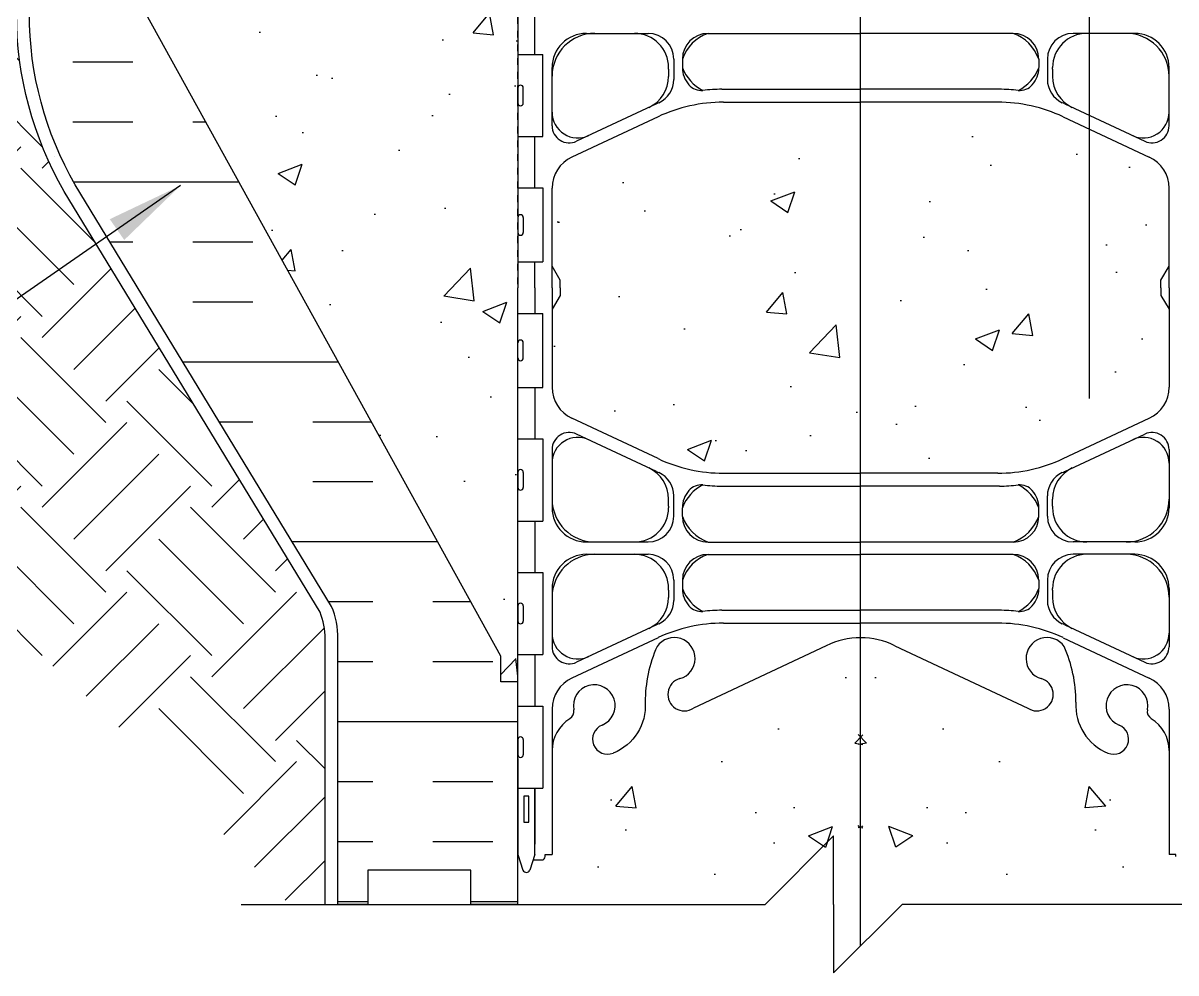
# Model space of a CAD drawing. Header units: inches. Extents: x 40.9 to 95.2, y 22.1 to 94.8.
# Drawn here: x 59.67 to 76.48, y 38.84 to 52.7 of the extents above; entities that cross this region are included whole.
import ezdxf

# ---------------------------------------------------------------- set-up
doc = ezdxf.new("R2010")
doc.units = ezdxf.units.IN
doc.header["$LTSCALE"] = 0.5
doc.header["$MEASUREMENT"] = 0
doc.linetypes.add('HIDDEN2', pattern=[0.1875, 0.125, -0.0625])
for name, color, linetype in [('HATCH', 12, 'Continuous'), ('Hidden2', 12, 'HIDDEN2'), ('line25', 2, 'Continuous'), ('LINE3', 3, 'Continuous'), ('LINE50', 5, 'Continuous'), ('LINE9', 9, 'Continuous'), ('TEXT', 4, 'Continuous'), ('Web_Edge', 9, 'Continuous')]:
    doc.layers.add(name, color=color, linetype=linetype)
doc.styles.add('DIM', font='romans.shx', dxfattribs={"width": 0.7})
doc.dimstyles.new('ext_12', dxfattribs={"dimscale": 12, "dimtxt": 0.09375, "dimasz": 0.09375, "dimexe": 0.09375, "dimexo": 0.0625, "dimgap": 0.0625, "dimtad": 1, "dimdec": 1, "dimzin": 3, "dimdsep": 46, "dimlunit": 4, "dimtxsty": 'DIM', "dimcen": 0.09, "dimdle": 0.09375, "dimclrt": 4, "dimadec": 0, "dimazin": 0, "dimtfac": 1, "dimtdec": 1, "dimtmove": 2, "dimatfit": 3, "dimfxl": 0, "dimfrac": 2, "dimtolj": 1, "dimtzin": 0, "dimarcsym": 0})
pattern_1 = [(50, (100.4676, 19.9597), (3.5863, -0.31376), [0.375, -4.125]), (355, (100.4676, 19.9597), (-0.69376, 3.76096), [0.3, -3.3]), (100.451, (100.7664, 19.9336), (2.89255, 3.4472), [0.3187, -3.5057]), (46.184, (100.4676, 20.9597), (5.3362, -0.8276), [0.5625, -6.1875]), (96.636, (100.9123, 20.891), (4.6733, 4.8706), [0.47805, -5.25856]), (351.184, (100.4676, 20.9597), (4.6733, 4.8706), [0.45, -4.95]), (21, (100.9676, 20.7097), (2.98454, -2.0131), [0.375, -4.125]), (326, (100.9676, 20.7097), (1.21658, 3.62575), [0.3, -3.3]), (71.451, (101.2163, 20.542), (4.20111, 1.61265), [0.3187, -3.5057]), (37.5, (100.4676, 19.9597), (0.0608, 1.66447), [0, -3.26, 0, -3.35, 0, -3.3125]), (7.5, (100.4676, 19.9597), (1.31535, 1.97206), [0, -1.91, 0, -3.185, 0, -1.2625]), (327.5, (99.3526, 19.9597), (2.669112, -0.112774), [0, -1.25, 0, -3.9, 0, -5.175]), (317.5, (98.8526, 19.9597), (2.91593, 0.50052), [0, -1.625, 0, -2.59, 0, -3.675])]

msp = doc.modelspace()

# ---------------------------------------------------------------- hatches: boundary and pattern name
at = {"layer": 'HATCH'}
h = msp.add_hatch(dxfattribs=at)
h.set_pattern_fill('INSUL', color=256, scale=7, style=0)
h.set_pattern_definition([(0, (-2935.6076, -382.7402), (0, 2.625), []), (0, (-2935.6076, -381.8652), (0, 2.625), [0.875, -0.875]), (0, (-2935.6076, -380.9902), (0, 2.625), [0.875, -0.875])])
h.paths.add_polyline_path([(61.458, 52.842, -0.079579), (60.458, 56.092), (60.458, 57.842), (59.758, 57.842), (59.758, 52.842, 0.131652), (60.428, 50.342), (64.166, 44.192, -0.10438), (64.258, 43.717), (64.258, 39.842), (64.696, 39.842), (64.696, 40.342), (66.196, 40.342), (66.196, 39.842), (66.883, 39.842), (66.883, 43.092), (66.633, 43.092), (66.633, 43.467)])
h = msp.add_hatch(dxfattribs=at)
h.set_pattern_fill('AR-CONC', color=256, scale=0.5, style=0)
h.set_pattern_definition([(50, (100.4676, 19.9597), (3.5863, -0.31376), [0.375, -4.125]), (355, (100.4676, 19.9597), (-0.69376, 3.76096), [0.3, -3.3]), (100.4514, (100.7664, 19.9336), (2.89255, 3.4472), [0.3187, -3.5057]), (46.184, (100.4676, 20.9597), (5.3362, -0.8276), [0.5625, -6.1875]), (96.636, (100.9123, 20.891), (4.6733, 4.8706), [0.47805, -5.25856]), (351.184, (100.4676, 20.9597), (4.6733, 4.8706), [0.45, -4.95]), (21, (100.9676, 20.7097), (2.98454, -2.0131), [0.375, -4.125]), (326, (100.9676, 20.7097), (1.21658, 3.62575), [0.3, -3.3]), (71.4514, (101.2163, 20.542), (4.20111, 1.61265), [0.3187, -3.5057]), (37.5, (100.4676, 19.9597), (0.0608, 1.66447), [0, -3.26, 0, -3.35, 0, -3.3125]), (7.5, (100.4676, 19.9597), (1.31535, 1.97206), [0, -1.91, 0, -3.185, 0, -1.2625]), (327.5, (99.3526, 19.9597), (2.669112, -0.112774), [0, -1.25, 0, -3.9, 0, -5.175]), (317.5, (98.8526, 19.9597), (2.91593, 0.50052), [0, -1.625, 0, -2.59, 0, -3.675])])
h.paths.add_polyline_path([(66.883, 57.842), (66.196, 57.842), (66.196, 57.342), (64.696, 57.342), (64.696, 57.842), (64.258, 57.842), (63.34, 57.842), (63.367, 57.705), (63.068, 57.726), (63.162, 57.842), (62.258, 57.842), (62.258, 56.342, -1), (61.758, 56.342), (61.758, 57.842), (60.458, 57.842), (60.458, 56.092, 0.079579), (61.458, 52.842), (66.633, 43.467), (66.633, 43.092), (66.883, 43.092)])
h = msp.add_hatch(dxfattribs=at)
h.set_pattern_fill('EARTH', color=256, scale=7, angle=45, style=0)
h.set_pattern_definition([(45, (100.4676, 19.9597), (2e-16, 2.474874), [1.75, -1.75]), (45, (100.0035, 20.4237), (2e-16, 2.474874), [1.75, -1.75]), (45, (99.5395, 20.8878), (2e-16, 2.474874), [1.75, -1.75]), (135, (99.5395, 21.1971), (-2.474874, 2e-16), [1.75, -1.75]), (135, (100.0035, 21.6612), (-2.474874, 2e-16), [1.75, -1.75]), (135, (100.4676, 22.1252), (-2.474874, 2e-16), [1.75, -1.75])])
edge = h.paths.add_edge_path()
edge.add_line((59.573, 52.673), (42.223, 52.37))
edge.add_spline(control_points=[(42.223, 52.37), (43.4, 50.897), (46.79, 46.659), (56.552, 47.402), (61.253, 42.318), (63.543, 39.842)], knot_values=[0, 0, 0, 0, 5.445163, 15.676074, 25.389883, 25.389883, 25.389883, 25.389883], degree=3, periodic=0)
edge.add_line((63.543, 39.842), (64.071, 39.842))
edge.add_line((64.071, 39.842), (64.071, 43.719))
edge.add_arc((63.087, 43.736), 0.984, 358.9719, 382.1268)
edge.add_line((63.998, 44.107), (60.267, 50.246))
edge.add_arc((64.758, 52.842), 5.188, 181.869, 210.0236, ccw=False)
h = msp.add_hatch(dxfattribs=at)
h.set_pattern_fill('AR-CONC', color=256, scale=0.5, style=0)
h.set_pattern_definition(pattern_1)
h.paths.add_polyline_path([(76.383, 48.53), (76.263, 48.73), (76.263, 48.842), (76.263, 48.954), (76.383, 49.154), (76.383, 50.295, 0.291097), (76.095, 50.748), (74.837, 51.337, 0.109869), (73.883, 51.549), (71.917, 51.549), (71.917, 46.135), (73.883, 46.135, 0.109869), (74.837, 46.347), (76.095, 46.936, 0.291097), (76.383, 47.389)])
h.paths.add_polyline_path([(71.917, 51.549), (71.883, 51.549), (69.883, 51.549, 0.109869), (68.929, 51.337), (67.671, 50.748, 0.291097), (67.383, 50.295), (67.383, 49.154), (67.503, 48.954), (67.503, 48.842), (67.503, 48.73), (67.383, 48.53), (67.383, 47.389, 0.291097), (67.671, 46.936), (68.929, 46.347, 0.109869), (69.883, 46.135), (71.883, 46.135), (71.917, 46.135)])
h = msp.add_hatch(dxfattribs=at)
h.set_pattern_fill('AR-CONC', color=256, scale=0.5, style=0)
h.set_pattern_definition(pattern_1)
h.paths.add_polyline_path([(71.789, 40.842), (71.789, 39.842), (71.917, 39.842), (71.917, 43.734), (71.896, 43.718), (71.875, 43.702), (71.854, 43.686), (71.833, 43.671), (71.812, 43.655), (71.791, 43.639), (71.77, 43.624), (71.749, 43.608), (71.728, 43.592), (71.707, 43.577), (71.686, 43.561), (71.665, 43.546), (71.643, 43.53), (71.622, 43.514), (71.601, 43.499), (71.58, 43.484), (71.559, 43.468), (71.538, 43.453), (71.517, 43.438), (71.495, 43.422), (71.474, 43.407), (71.453, 43.392), (71.431, 43.377), (71.41, 43.362), (71.389, 43.347), (71.367, 43.332), (71.346, 43.318), (71.325, 43.303), (71.303, 43.288), (71.282, 43.274), (71.26, 43.259), (71.238, 43.245), (71.217, 43.23), (71.195, 43.216), (71.173, 43.202), (71.152, 43.188), (71.13, 43.174), (71.108, 43.16), (71.086, 43.147), (71.064, 43.133), (71.042, 43.119), (71.02, 43.106), (70.998, 43.093), (70.976, 43.079), (70.954, 43.066), (70.932, 43.053), (70.909, 43.041), (70.887, 43.028), (70.865, 43.015), (70.842, 43.003), (70.82, 42.991), (70.797, 42.979), (70.775, 42.966), (70.752, 42.955), (70.729, 42.943), (70.707, 42.931), (70.684, 42.92), (70.661, 42.909), (70.638, 42.897), (70.615, 42.887), (70.592, 42.876), (70.568, 42.865), (70.545, 42.855), (70.522, 42.844), (70.498, 42.834), (70.475, 42.824), (70.451, 42.815), (70.428, 42.805), (70.404, 42.796), (70.38, 42.786), (70.356, 42.777), (70.332, 42.768), (70.308, 42.76), (70.284, 42.751), (70.26, 42.743), (70.235, 42.735), (70.211, 42.727), (70.186, 42.72), (70.162, 42.712), (70.137, 42.705), (70.112, 42.698), (70.088, 42.691), (70.063, 42.685), (70.037, 42.678), (70.012, 42.672), (69.987, 42.666), (69.962, 42.661), (69.936, 42.655), (69.911, 42.65), (69.885, 42.644), (69.86, 42.639), (69.834, 42.634), (69.809, 42.629), (69.783, 42.624), (69.757, 42.62), (69.732, 42.615), (69.706, 42.61), (69.68, 42.606), (69.655, 42.601), (69.629, 42.597), (69.603, 42.592), (69.578, 42.587), (69.552, 42.583), (69.527, 42.578), (69.501, 42.573), (69.476, 42.568), (69.45, 42.563), (69.425, 42.558), (69.4, 42.553), (69.375, 42.547), (69.35, 42.542), (69.325, 42.536), (69.3, 42.53), (69.275, 42.524), (69.251, 42.518), (69.226, 42.511), (69.202, 42.505), (69.178, 42.498), (69.154, 42.49), (69.13, 42.483), (69.106, 42.475), (69.083, 42.467), (69.059, 42.458), (69.036, 42.45), (69.013, 42.44), (68.99, 42.431), (68.968, 42.421), (68.945, 42.411), (68.923, 42.4), (68.901, 42.389), (68.879, 42.378), (68.858, 42.367), (68.836, 42.355), (68.815, 42.343), (68.794, 42.33), (68.773, 42.317), (68.752, 42.304), (68.731, 42.291), (68.711, 42.277), (68.691, 42.263), (68.671, 42.249), (68.651, 42.234), (68.631, 42.219), (68.611, 42.204), (68.592, 42.189), (68.572, 42.173), (68.553, 42.157), (68.534, 42.141), (68.515, 42.124), (68.497, 42.108), (68.478, 42.091), (68.459, 42.074), (68.441, 42.056), (68.423, 42.039), (68.405, 42.021), (68.387, 42.003), (68.369, 41.984), (68.351, 41.966), (68.334, 41.947), (68.316, 41.928), (68.299, 41.909), (68.282, 41.89), (68.265, 41.871), (68.248, 41.851), (68.231, 41.831), (68.214, 41.811), (68.197, 41.791), (68.181, 41.771), (68.164, 41.75), (68.148, 41.73), (68.132, 41.709), (68.115, 41.688), (68.099, 41.667), (68.083, 41.646), (68.067, 41.624), (68.052, 41.603), (68.036, 41.581), (68.02, 41.56), (68.005, 41.538), (67.989, 41.516), (67.974, 41.494), (67.958, 41.472), (67.943, 41.45), (67.928, 41.427), (67.913, 41.405), (67.898, 41.383), (67.882, 41.36), (67.867, 41.338), (67.853, 41.315), (67.838, 41.292), (67.823, 41.269), (67.808, 41.247), (67.793, 41.224), (67.779, 41.201), (67.764, 41.178), (67.749, 41.155), (67.735, 41.132), (67.72, 41.109), (67.706, 41.086), (67.691, 41.063), (67.677, 41.04), (67.663, 41.017), (67.648, 40.994), (67.634, 40.971), (67.62, 40.947), (67.605, 40.924), (67.591, 40.901), (67.577, 40.878), (67.562, 40.855), (67.548, 40.832), (67.534, 40.81), (67.52, 40.787), (67.505, 40.764), (67.491, 40.741), (67.477, 40.718), (67.463, 40.696), (67.448, 40.673), (67.434, 40.651), (67.42, 40.628), (67.406, 40.606), (67.391, 40.583), (67.377, 40.561), (67.363, 40.539), (67.348, 40.517), (67.334, 40.495), (67.32, 40.473), (67.305, 40.451), (67.291, 40.43), (67.276, 40.408), (67.262, 40.387), (67.247, 40.365), (67.233, 40.344), (67.218, 40.322), (67.204, 40.301), (67.189, 40.28), (67.175, 40.259), (67.16, 40.237), (67.146, 40.216), (67.131, 40.195), (67.117, 40.174), (67.102, 40.153), (67.088, 40.132), (67.073, 40.111), (67.059, 40.091), (67.044, 40.07), (67.029, 40.049), (67.015, 40.028), (67, 40.007), (66.986, 39.987), (66.971, 39.966), (66.956, 39.945), (66.942, 39.925), (66.927, 39.904), (66.912, 39.883), (66.898, 39.863), (66.883, 39.842), (69.456, 39.842), (70.456, 40.842), (70.456, 39.842), (70.789, 39.842)])
h = msp.add_hatch(dxfattribs=at)
h.set_pattern_fill('AR-CONC', color=256, scale=0.5, style=0)
h.set_pattern_definition([(130, (43.2988, 19.9597), (-3.5863, -0.31376), [0.375, -4.125]), (185, (43.2988, 19.9597), (0.69376, 3.76096), [0.3, -3.3]), (79.549, (43, 19.9336), (-2.89255, 3.4472), [0.3187, -3.5057]), (133.816, (43.299, 20.9597), (-5.3362, -0.8276), [0.5625, -6.1875]), (83.364, (42.854, 20.891), (-4.6733, 4.8706), [0.47805, -5.25856]), (188.816, (43.299, 20.9597), (-4.6733, 4.8706), [0.45, -4.95]), (159, (42.7988, 20.7097), (-2.98454, -2.0131), [0.375, -4.125]), (214, (42.7988, 20.7097), (-1.21658, 3.62575), [0.3, -3.3]), (108.549, (42.55, 20.542), (-4.2011, 1.61265), [0.3187, -3.5057]), (142.5, (43.2988, 19.9597), (-0.0608, 1.66447), [0, -3.26, 0, -3.35, 0, -3.3125]), (172.5, (43.2988, 19.9597), (-1.31535, 1.97206), [0, -1.91, 0, -3.185, 0, -1.2625]), (212.5, (44.4138, 19.9597), (-2.66911, -0.112774), [0, -1.25, 0, -3.9, 0, -5.175]), (222.5, (44.9138, 19.9597), (-2.91593, 0.50052), [0, -1.625, 0, -2.59, 0, -3.675])])
h.paths.add_polyline_path([(71.977, 40.842), (71.977, 39.842), (71.849, 39.842), (71.849, 43.734), (71.87, 43.718), (71.891, 43.702), (71.912, 43.686), (71.933, 43.671), (71.954, 43.655), (71.975, 43.639), (71.996, 43.624), (72.018, 43.608), (72.039, 43.592), (72.06, 43.577), (72.081, 43.561), (72.102, 43.546), (72.123, 43.53), (72.144, 43.514), (72.165, 43.499), (72.186, 43.484), (72.207, 43.468), (72.229, 43.453), (72.25, 43.438), (72.271, 43.422), (72.292, 43.407), (72.314, 43.392), (72.335, 43.377), (72.356, 43.362), (72.378, 43.347), (72.399, 43.332), (72.42, 43.318), (72.442, 43.303), (72.463, 43.288), (72.485, 43.274), (72.506, 43.259), (72.528, 43.245), (72.55, 43.23), (72.571, 43.216), (72.593, 43.202), (72.615, 43.188), (72.636, 43.174), (72.658, 43.16), (72.68, 43.147), (72.702, 43.133), (72.724, 43.119), (72.746, 43.106), (72.768, 43.093), (72.79, 43.079), (72.812, 43.066), (72.835, 43.053), (72.857, 43.041), (72.879, 43.028), (72.902, 43.015), (72.924, 43.003), (72.946, 42.991), (72.969, 42.979), (72.992, 42.966), (73.014, 42.955), (73.037, 42.943), (73.06, 42.931), (73.083, 42.92), (73.106, 42.909), (73.129, 42.897), (73.152, 42.887), (73.175, 42.876), (73.198, 42.865), (73.221, 42.855), (73.245, 42.844), (73.268, 42.834), (73.292, 42.824), (73.315, 42.815), (73.339, 42.805), (73.363, 42.796), (73.386, 42.786), (73.41, 42.777), (73.434, 42.768), (73.458, 42.76), (73.482, 42.751), (73.507, 42.743), (73.531, 42.735), (73.555, 42.727), (73.58, 42.72), (73.605, 42.712), (73.629, 42.705), (73.654, 42.698), (73.679, 42.691), (73.704, 42.685), (73.729, 42.678), (73.754, 42.672), (73.779, 42.666), (73.805, 42.661), (73.83, 42.655), (73.855, 42.65), (73.881, 42.644), (73.906, 42.639), (73.932, 42.634), (73.958, 42.629), (73.983, 42.624), (74.009, 42.62), (74.035, 42.615), (74.06, 42.61), (74.086, 42.606), (74.112, 42.601), (74.137, 42.597), (74.163, 42.592), (74.189, 42.587), (74.214, 42.583), (74.24, 42.578), (74.265, 42.573), (74.291, 42.568), (74.316, 42.563), (74.341, 42.558), (74.366, 42.553), (74.392, 42.547), (74.417, 42.542), (74.442, 42.536), (74.466, 42.53), (74.491, 42.524), (74.516, 42.518), (74.54, 42.511), (74.564, 42.505), (74.589, 42.498), (74.613, 42.49), (74.637, 42.483), (74.66, 42.475), (74.684, 42.467), (74.707, 42.458), (74.73, 42.45), (74.753, 42.44), (74.776, 42.431), (74.799, 42.421), (74.821, 42.411), (74.843, 42.4), (74.865, 42.389), (74.887, 42.378), (74.909, 42.367), (74.93, 42.355), (74.951, 42.343), (74.973, 42.33), (74.994, 42.317), (75.014, 42.304), (75.035, 42.291), (75.055, 42.277), (75.076, 42.263), (75.096, 42.249), (75.116, 42.234), (75.136, 42.219), (75.155, 42.204), (75.175, 42.189), (75.194, 42.173), (75.213, 42.157), (75.232, 42.141), (75.251, 42.124), (75.27, 42.108), (75.288, 42.091), (75.307, 42.074), (75.325, 42.056), (75.343, 42.039), (75.362, 42.021), (75.38, 42.003), (75.397, 41.984), (75.415, 41.966), (75.433, 41.947), (75.45, 41.928), (75.467, 41.909), (75.485, 41.89), (75.502, 41.871), (75.519, 41.851), (75.536, 41.831), (75.552, 41.811), (75.569, 41.791), (75.586, 41.771), (75.602, 41.75), (75.618, 41.73), (75.635, 41.709), (75.651, 41.688), (75.667, 41.667), (75.683, 41.646), (75.699, 41.624), (75.715, 41.603), (75.73, 41.581), (75.746, 41.56), (75.762, 41.538), (75.777, 41.516), (75.793, 41.494), (75.808, 41.472), (75.823, 41.45), (75.839, 41.427), (75.854, 41.405), (75.869, 41.383), (75.884, 41.36), (75.899, 41.338), (75.914, 41.315), (75.929, 41.292), (75.944, 41.269), (75.958, 41.247), (75.973, 41.224), (75.988, 41.201), (76.002, 41.178), (76.017, 41.155), (76.031, 41.132), (76.046, 41.109), (76.06, 41.086), (76.075, 41.063), (76.089, 41.04), (76.104, 41.017), (76.118, 40.994), (76.132, 40.971), (76.147, 40.947), (76.161, 40.924), (76.175, 40.901), (76.19, 40.878), (76.204, 40.855), (76.218, 40.832), (76.232, 40.81), (76.247, 40.787), (76.261, 40.764), (76.275, 40.741), (76.289, 40.718), (76.304, 40.696), (76.318, 40.673), (76.332, 40.651), (76.346, 40.628), (76.361, 40.606), (76.375, 40.583), (76.389, 40.561), (76.404, 40.539), (76.418, 40.517), (76.432, 40.495), (76.447, 40.473), (76.461, 40.451), (76.476, 40.43), (76.49, 40.408), (76.504, 40.387), (76.519, 40.365), (76.533, 40.344), (76.548, 40.322), (76.562, 40.301), (76.577, 40.28), (76.591, 40.259), (76.606, 40.237), (76.62, 40.216), (76.635, 40.195), (76.65, 40.174), (76.664, 40.153), (76.679, 40.132), (76.693, 40.111), (76.708, 40.091), (76.722, 40.07), (76.737, 40.049), (76.752, 40.028), (76.766, 40.007), (76.781, 39.987), (76.795, 39.966), (76.81, 39.945), (76.825, 39.925), (76.839, 39.904), (76.854, 39.883), (76.869, 39.863), (76.883, 39.842), (74.311, 39.842), (73.311, 40.842), (73.311, 39.842), (72.977, 39.842)])

# ---------------------------------------------------------------- linework, layer by layer
at = {"layer": 'Hidden2', "ltscale": 0.5}
msp.add_line((66.883, 43.092), (66.883, 57.842), dxfattribs=at)
at = {"layer": 'line25'}
for p, q in [((66.633, 43.467), (61.458, 52.842)), ((66.883, 52.247), (67.248, 52.247)), ((67.248, 51.047), (67.248, 52.247)), ((66.883, 51.047), (67.248, 51.047)), ((66.883, 50.297), (67.248, 50.297)), ((67.248, 50.297), (67.248, 49.217)), ((66.883, 49.217), (67.248, 49.217)), ((66.883, 48.467), (67.248, 48.467)), ((67.248, 47.387), (67.248, 48.467)), ((66.883, 47.387), (67.248, 47.387)), ((66.883, 46.637), (67.248, 46.637)), ((67.248, 46.637), (67.248, 45.437)), ((66.883, 45.437), (67.248, 45.437)), ((66.883, 44.687), (67.248, 44.687)), ((67.248, 44.687), (67.248, 43.487)), ((66.633, 43.092), (66.633, 43.467)), ((66.883, 43.487), (67.248, 43.487)), ((66.883, 43.092), (66.633, 43.092)), ((66.883, 39.842), (66.883, 43.092)), ((66.883, 42.737), (67.248, 42.737)), ((67.248, 42.737), (67.248, 41.537)), ((66.883, 41.537), (67.248, 41.537))]:
    msp.add_line(p, q, dxfattribs=at)
at = {"layer": 'LINE3'}
for p, q in [((71.883, 39.237), (71.883, 66.597)), ((75.22, 47.227), (75.22, 53.537))]:
    msp.add_line(p, q, dxfattribs=at)
at = {"layer": 'LINE50'}
msp.add_lwpolyline([(64.258, 39.842), (64.258, 43.717, 0.10438), (64.166, 44.192), (60.428, 50.342, -0.131652), (59.758, 52.842), (59.758, 57.842), (60.458, 57.842)], format="xyb", dxfattribs=at)
msp.add_lwpolyline([(66.883, 39.842), (66.196, 39.842), (66.196, 40.342), (64.696, 40.342), (64.696, 39.842), (64.258, 39.842)], dxfattribs=at)
at = {"layer": 'LINE9'}
for p, q in [((66.883, 51.537), (66.883, 51.757)), ((66.883, 51.702), (66.883, 51.702)), ((66.923, 51.797), (66.923, 51.797)), ((66.963, 51.537), (66.963, 51.757)), ((66.883, 51.592), (66.883, 51.592)), ((66.923, 51.497), (66.923, 51.497)), ((66.883, 49.867), (66.883, 49.647)), ((66.883, 49.812), (66.883, 49.812)), ((66.923, 49.907), (66.923, 49.907)), ((66.963, 49.867), (66.963, 49.647)), ((66.883, 49.702), (66.883, 49.702)), ((66.923, 49.607), (66.923, 49.607)), ((66.883, 47.817), (66.883, 48.037)), ((66.883, 47.982), (66.883, 47.982)), ((66.923, 48.077), (66.923, 48.077)), ((66.963, 47.817), (66.963, 48.037)), ((66.883, 47.872), (66.883, 47.872)), ((66.923, 47.777), (66.923, 47.777)), ((66.883, 46.147), (66.883, 45.927)), ((66.883, 46.092), (66.883, 46.092)), ((66.923, 46.187), (66.923, 46.187)), ((66.963, 46.147), (66.963, 45.927)), ((66.883, 45.982), (66.883, 45.982)), ((66.923, 45.887), (66.923, 45.887)), ((66.883, 44.197), (66.883, 43.977)), ((66.883, 44.142), (66.883, 44.142)), ((66.963, 44.197), (66.963, 43.977)), ((66.883, 44.032), (66.883, 44.032)), ((66.923, 43.937), (66.923, 43.937)), ((66.883, 42.247), (66.883, 42.027)), ((66.923, 42.287), (66.923, 42.287)), ((66.963, 42.247), (66.963, 42.027)), ((66.883, 42.192), (66.883, 42.192)), ((66.883, 42.082), (66.883, 42.082)), ((66.923, 41.987), (66.923, 41.987)), ((71.489, 40.842), (70.489, 39.842)), ((71.489, 39.842), (71.489, 40.842)), ((62.845, 39.842), (70.489, 39.842)), ((71.489, 39.842), (71.489, 38.842)), ((71.489, 38.842), (72.489, 39.842)), ((80.132, 39.842), (72.489, 39.842))]:
    msp.add_line(p, q, dxfattribs=at)
at = {"layer": 'LINE9', "linetype": 'Continuous', "ltscale": 0.5}
msp.add_lwpolyline([(64.071, 39.842), (64.071, 43.719, 0.101377), (63.998, 44.107), (60.267, 50.246, -0.131757), (59.571, 52.842), (59.571, 57.842), (59.758, 57.842)], format="xyb", dxfattribs=at)
at = {"layer": 'LINE9'}
for centre, start, end in [((66.923, 51.757), 90, 180), ((66.923, 51.757), 360, 90), ((66.923, 51.537), 180, 270), ((66.923, 51.537), 270, 0), ((66.923, 49.867), 90, 180), ((66.923, 49.867), 0, 90), ((66.923, 49.647), 180, 270), ((66.923, 49.647), 270, 0), ((66.923, 48.037), 90, 180), ((66.923, 48.037), 360, 90), ((66.923, 47.817), 180, 270), ((66.923, 47.817), 270, 0), ((66.923, 46.147), 90, 180), ((66.923, 46.147), 0, 90), ((66.923, 45.927), 180, 270), ((66.923, 45.927), 270, 0), ((66.923, 44.197), 90, 180), ((66.923, 44.197), 0, 90), ((66.923, 43.977), 180, 270), ((66.923, 43.977), 270, 0), ((66.923, 42.247), 90, 180), ((66.923, 42.247), 0, 90), ((66.923, 42.027), 180, 270), ((66.923, 42.027), 270, 0)]:
    msp.add_arc(centre, 0.04, start, end, dxfattribs=at)
at = {"layer": 'Web_Edge'}
for p, q in [((67.883, 52.553), (68.783, 52.553)), ((69.658, 52.553), (71.883, 52.553)), ((74.108, 52.553), (71.883, 52.553)), ((75.883, 52.553), (74.983, 52.553)), ((69.158, 52.178), (69.158, 51.881)), ((69.283, 52.178), (69.283, 52.065)), ((69.283, 52.178), (69.283, 52.053)), ((74.483, 52.178), (74.483, 52.065)), ((74.483, 52.178), (74.483, 52.053)), ((74.608, 52.178), (74.608, 51.881)), ((67.383, 51.205), (67.383, 52.053)), ((69.083, 52.03), (69.083, 52.053)), ((69.083, 52.03), (69.083, 51.926)), ((74.683, 52.03), (74.683, 52.053)), ((74.683, 52.03), (74.683, 51.926)), ((76.383, 51.205), (76.383, 52.053)), ((69.86, 51.737), (71.883, 51.737)), ((73.906, 51.737), (71.883, 51.737)), ((68.906, 51.525), (67.739, 50.979)), ((69.883, 51.549), (71.883, 51.549)), ((73.883, 51.549), (71.883, 51.549)), ((74.86, 51.525), (76.027, 50.979)), ((68.929, 51.337), (67.671, 50.748)), ((74.837, 51.337), (76.095, 50.748)), ((67.383, 48.842), (67.383, 50.295)), ((76.383, 48.842), (76.383, 50.295)), ((67.503, 48.954), (67.383, 49.154)), ((67.503, 48.954), (67.383, 49.154)), ((76.263, 48.954), (76.383, 49.154)), ((76.263, 48.954), (76.383, 49.154)), ((67.503, 48.842), (67.503, 48.954)), ((67.503, 48.842), (67.503, 48.954)), ((76.263, 48.842), (76.263, 48.954)), ((76.263, 48.842), (76.263, 48.954)), ((67.383, 48.842), (67.383, 47.389)), ((67.503, 48.842), (67.503, 48.73)), ((67.503, 48.842), (67.503, 48.73)), ((76.263, 48.842), (76.263, 48.73)), ((76.263, 48.842), (76.263, 48.73)), ((76.383, 48.842), (76.383, 47.389)), ((67.503, 48.73), (67.383, 48.53)), ((67.503, 48.73), (67.383, 48.53)), ((76.263, 48.73), (76.383, 48.53)), ((76.263, 48.73), (76.383, 48.53)), ((68.929, 46.347), (67.671, 46.936)), ((74.837, 46.347), (76.095, 46.936)), ((68.906, 46.159), (67.739, 46.705)), ((74.86, 46.159), (76.027, 46.705)), ((67.383, 46.479), (67.383, 45.631)), ((76.383, 46.479), (76.383, 45.631)), ((69.883, 46.135), (71.883, 46.135)), ((73.883, 46.135), (71.883, 46.135)), ((69.859, 45.947), (71.883, 45.947)), ((73.907, 45.947), (71.883, 45.947)), ((69.083, 45.654), (69.083, 45.758)), ((69.158, 45.506), (69.158, 45.803)), ((74.608, 45.506), (74.608, 45.803)), ((74.683, 45.654), (74.683, 45.758)), ((69.083, 45.654), (69.083, 45.631)), ((69.283, 45.505), (69.283, 45.631)), ((74.483, 45.505), (74.483, 45.631)), ((74.683, 45.654), (74.683, 45.631)), ((67.883, 45.131), (68.783, 45.131)), ((69.658, 45.13), (71.883, 45.13)), ((74.108, 45.13), (71.883, 45.13)), ((75.883, 45.131), (74.983, 45.131)), ((67.883, 44.951), (68.783, 44.951)), ((69.658, 44.95), (71.883, 44.95)), ((74.108, 44.95), (71.883, 44.95)), ((75.883, 44.951), (74.983, 44.951)), ((69.158, 44.576), (69.158, 44.279)), ((69.283, 44.575), (69.283, 44.462)), ((69.283, 44.575), (69.283, 44.45)), ((74.483, 44.575), (74.483, 44.45)), ((74.483, 44.575), (74.483, 44.462)), ((74.608, 44.576), (74.608, 44.279)), ((67.383, 44.451), (67.383, 43.603)), ((69.083, 44.427), (69.083, 44.451)), ((69.083, 44.427), (69.083, 44.323)), ((74.683, 44.427), (74.683, 44.451)), ((74.683, 44.427), (74.683, 44.323)), ((76.383, 44.451), (76.383, 43.603)), ((69.86, 44.134), (71.883, 44.134)), ((73.906, 44.134), (71.883, 44.134)), ((68.905, 43.922), (67.739, 43.376)), ((69.883, 43.947), (71.883, 43.947)), ((73.883, 43.947), (71.883, 43.947)), ((74.861, 43.922), (76.027, 43.376)), ((68.929, 43.734), (67.671, 43.146)), ((74.837, 43.734), (76.095, 43.146)), ((71.383, 43.617), (69.446, 42.706)), ((72.383, 43.617), (74.321, 42.706)), ((67.383, 42.693), (67.383, 40.571)), ((76.383, 42.693), (76.383, 40.571)), ((67.133, 40.571), (67.133, 41.537)), ((66.883, 40.571), (66.958, 40.341)), ((67.133, 40.571), (67.058, 40.341)), ((67.283, 40.541), (67.283, 40.571)), ((67.283, 40.571), (67.383, 40.571)), ((67.283, 40.541), (67.283, 40.541)), ((76.483, 40.571), (76.383, 40.571)), ((76.483, 40.541), (76.483, 40.571)), ((76.483, 40.541), (76.483, 40.541)), ((67.107, 40.491), (67.233, 40.491))]:
    msp.add_line(p, q, dxfattribs=at)
for points in [[(66.883, 55.713), (66.883, 48.842)], [(67.133, 52.247), (67.133, 52.997)], [(67.133, 50.297), (67.133, 51.047)], [(67.133, 48.842), (67.133, 49.217)], [(66.883, 41.971), (66.883, 48.842)], [(67.133, 48.842), (67.133, 48.467)], [(67.133, 47.387), (67.133, 46.637)], [(67.133, 45.437), (67.133, 44.687)], [(67.133, 43.487), (67.133, 42.737)], [(66.883, 41.971), (66.883, 40.571)], [(67.133, 41.537), (67.133, 40.721)]]:
    msp.add_lwpolyline(points, dxfattribs=at)
for points in [[(68.741, 42.792, -0.325312), (68.275, 42.05)], [(75.025, 42.792, 0.325312), (75.491, 42.05)]]:
    msp.add_lwpolyline(points, format="xyb", dxfattribs=at)
msp.add_lwpolyline([(67.043, 41.421), (66.973, 41.421), (66.973, 41.041), (67.043, 41.041)], close=True, dxfattribs=at)
for centre, radius, start, end in [((68.008, 51.928), 0.625, 90, 180), ((67.883, 52.053), 0.5, 90, 180), ((68.583, 52.053), 0.5, 0, 90), ((68.783, 52.178), 0.375, 360, 90), ((69.865, 51.972), 0.617, 109.6458, 160.4318), ((69.658, 52.178), 0.375, 90, 180), ((74.108, 52.178), 0.375, 360, 90), ((73.901, 51.972), 0.617, 19.5682, 70.3542), ((74.983, 52.178), 0.375, 90, 180), ((75.183, 52.053), 0.5, 90, 180), ((75.758, 51.928), 0.625, 360, 90), ((75.883, 52.053), 0.5, 0, 90), ((69.866, 52.275), 0.624, 200.9119, 242.8949), ((69.659, 52.053), 0.376, 180.0491, 221.6135), ((73.9, 52.275), 0.624, 297.1051, 339.0881), ((74.107, 52.053), 0.376, 318.3865, 359.9509), ((68.583, 51.926), 0.5, 295.0796, 360), ((68.782, 51.882), 0.376, 295.187, 359.9509), ((69.565, 51.969), 0.25, 221.6135, 273.8988), ((74.201, 51.969), 0.25, 266.1012, 318.3865), ((74.984, 51.882), 0.376, 180.0491, 244.813), ((75.183, 51.926), 0.5, 180, 244.9204), ((69.86, 49.487), 2.25, 90, 97.097), ((73.906, 49.487), 2.25, 82.903, 90), ((69.86, 49.487), 2.25, 114.0752, 115.0796), ((69.883, 49.299), 2.25, 90, 115.0796), ((73.883, 49.299), 2.25, 64.9204, 90), ((73.906, 49.487), 2.25, 64.9204, 65.9248), ((67.758, 51.402), 0.375, 180, 295.0796), ((76.008, 51.402), 0.375, 244.9204, 360), ((67.633, 51.205), 0.25, 180, 295.0796), ((76.133, 51.205), 0.25, 244.9204, 0), ((67.883, 50.295), 0.5, 115.0796, 180), ((75.883, 50.295), 0.5, 0, 64.9204), ((67.883, 47.389), 0.5, 180, 244.9204), ((75.883, 47.389), 0.5, 295.0796, 360), ((67.633, 46.479), 0.25, 64.9204, 180), ((67.758, 46.283), 0.375, 64.9204, 180), ((76.008, 46.283), 0.375, 0, 115.0796), ((76.133, 46.479), 0.25, 360, 115.0796), ((69.883, 48.385), 2.25, 244.9204, 270), ((73.883, 48.385), 2.25, 270, 295.0796), ((68.583, 45.758), 0.5, 0, 64.9204), ((69.86, 48.197), 2.25, 244.9204, 245.9248), ((68.782, 45.803), 0.376, 0.0491, 64.813), ((74.984, 45.803), 0.376, 115.187, 179.9509), ((75.183, 45.758), 0.5, 115.0796, 180), ((73.906, 48.197), 2.25, 294.0752, 295.0796), ((69.866, 45.409), 0.624, 117.0966, 159.0881), ((69.565, 45.715), 0.25, 86.1209, 138.3704), ((69.859, 48.197), 2.25, 262.9228, 270), ((73.907, 48.197), 2.25, 270, 277.0772), ((74.201, 45.715), 0.25, 41.6296, 93.8791), ((73.9, 45.409), 0.624, 20.9119, 62.9034), ((68.008, 45.756), 0.625, 180, 270), ((69.659, 45.631), 0.376, 138.3704, 179.9486), ((74.107, 45.631), 0.376, 0.0514, 41.6296), ((75.758, 45.756), 0.625, 270, 0), ((67.883, 45.631), 0.5, 180, 270), ((68.583, 45.631), 0.5, 270, 0), ((75.183, 45.631), 0.5, 180, 270), ((75.883, 45.631), 0.5, 270, 360), ((68.783, 45.506), 0.375, 270, 0), ((69.865, 45.712), 0.617, 199.5682, 250.4318), ((69.658, 45.505), 0.375, 180, 270), ((74.108, 45.505), 0.375, 270, 0), ((73.901, 45.712), 0.617, 289.5682, 340.4318), ((74.983, 45.506), 0.375, 180, 270), ((68.008, 44.326), 0.625, 90, 180), ((67.883, 44.451), 0.5, 90, 180), ((68.583, 44.451), 0.5, 0, 90), ((68.783, 44.576), 0.375, 360, 90), ((69.865, 44.369), 0.617, 109.6458, 160.4318), ((69.658, 44.575), 0.375, 90, 180), ((74.108, 44.575), 0.375, 360, 90), ((73.901, 44.369), 0.617, 19.5682, 70.3542), ((74.983, 44.576), 0.375, 90, 180), ((75.183, 44.451), 0.5, 90, 180), ((75.758, 44.326), 0.625, 360, 90), ((75.883, 44.451), 0.5, 360, 90), ((69.866, 44.673), 0.624, 200.9119, 242.8949), ((69.659, 44.45), 0.376, 180.0491, 221.6135), ((73.9, 44.673), 0.624, 297.1051, 339.0881), ((74.107, 44.45), 0.376, 318.3865, 359.9509), ((68.583, 44.323), 0.5, 295.0796, 360), ((68.782, 44.279), 0.376, 295.1919, 359.9486), ((74.984, 44.279), 0.376, 180.0514, 244.8081), ((75.183, 44.323), 0.5, 180, 244.9204), ((69.565, 44.366), 0.25, 221.6135, 273.8988), ((69.86, 41.884), 2.25, 90, 97.097), ((73.906, 41.884), 2.25, 82.903, 90), ((74.201, 44.366), 0.25, 266.1012, 318.3865), ((69.859, 41.884), 2.25, 114.0524, 115.0796), ((69.883, 41.697), 2.25, 90, 115.0796), ((73.883, 41.697), 2.25, 64.9204, 90), ((73.907, 41.884), 2.25, 64.9204, 65.9476), ((67.758, 43.799), 0.375, 180, 295.0796), ((69.165, 43.431), 0.305, 285.7253, 145.3297), ((71.883, 42.612), 1.122, 90, 116.4546), ((71.883, 42.612), 1.122, 63.5454, 90), ((74.602, 43.431), 0.305, 34.6703, 254.2747), ((76.008, 43.799), 0.375, 244.9204, 360), ((67.633, 43.603), 0.25, 180, 295.0796), ((70.741, 42.792), 2, 156.0362, 179.9854), ((73.025, 42.792), 2, 0.0146, 23.9638), ((76.133, 43.603), 0.25, 244.9204, 360), ((67.883, 42.693), 0.5, 115.0796, 180), ((69.312, 42.906), 0.24, 105.7253, 303.75), ((74.454, 42.906), 0.24, 236.25, 74.2747), ((75.883, 42.693), 0.5, 360, 64.9204), ((67.998, 42.742), 0.305, 291.8037, 191.0944), ((75.768, 42.742), 0.305, 348.9056, 248.1963), ((67.933, 42.086), 0.55, 121.9268, 180), ((67.576, 42.659), 0.125, 301.9268, 11.0944), ((76.19, 42.659), 0.125, 168.9056, 238.0732), ((75.833, 42.086), 0.55, 360, 58.0732), ((68.193, 42.254), 0.22, 111.8037, 291.8037), ((75.573, 42.254), 0.22, 248.1963, 68.1963), ((67.233, 40.541), 0.05, 270, 0), ((67.008, 40.367), 0.0567, 208.0725, 331.9275)]:
    msp.add_arc(centre, radius, start, end, dxfattribs=at)

# ---------------------------------------------------------------- leaders
at = {"layer": 'TEXT'}
msp.add_leader([(61.961, 50.331), (55.326, 45.73), (54.151, 45.73)], dimstyle='ext_12', override={"dimtad": 0}, dxfattribs=at)

doc.saveas('drawing.dxf')
